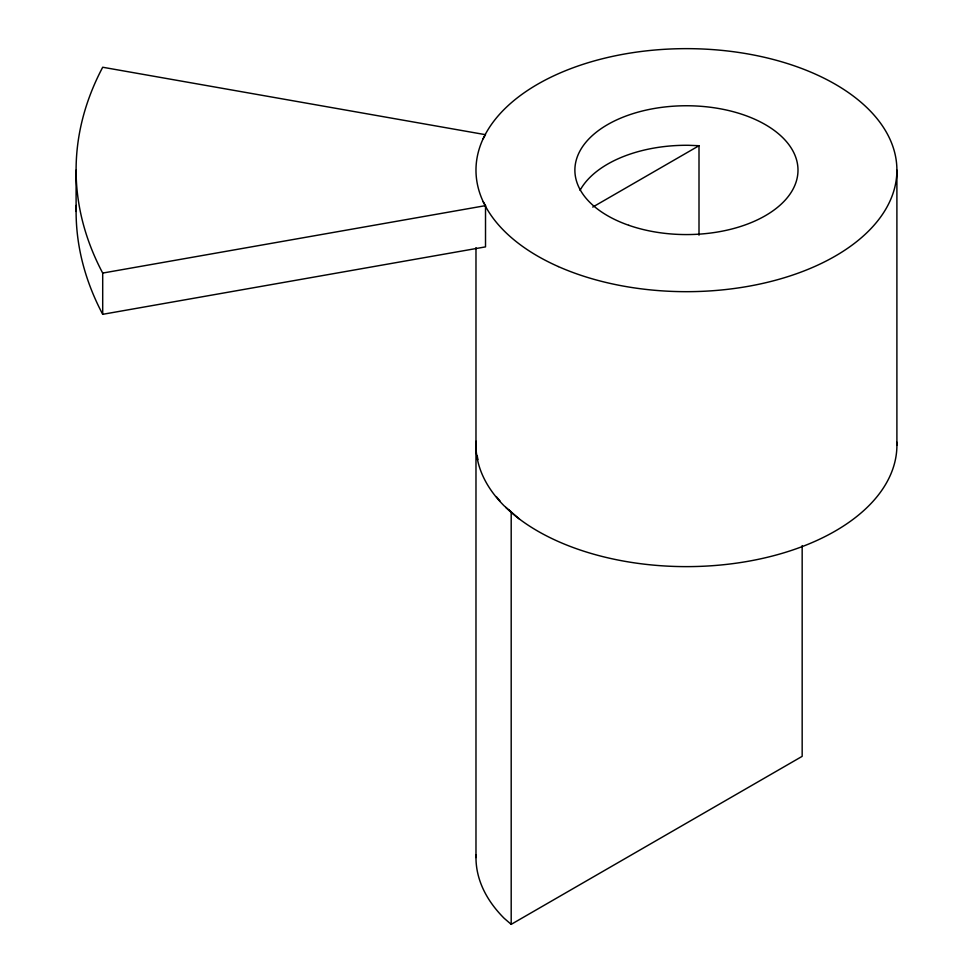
<?xml version="1.0" encoding="UTF-8"?>
<svg xmlns="http://www.w3.org/2000/svg" width="973" height="973" viewBox="0 0 973 973"><rect width="100%" height="100%" fill="white"/><g stroke="black" fill="none" stroke-linecap="round" stroke-linejoin="round"><path stroke-width="1.46" d="M483.143 138.713L485.515 134.688L102.7 67.246A610.351 352.384 0 0 0 102.7 273.072L102.7 314.315L485.515 246.874L485.515 205.631L483.143 201.606M592.739 207.079L699.003 145.719L699.003 235.186M476.04 854.647A210.46 121.516 0 0 0 504.172 918.293L511.19 924.35L802.166 756.349L802.166 545.598M102.7 273.072L485.515 205.631M699.003 145.719L688.616 145.293A111.542 64.4 0 0 0 580.042 190.343M519.473 519.083L504.172 505.863A210.46 121.516 0 0 1 476.077 441.292M896.899 170.166L896.899 445.111M511.19 924.35L511.19 511.92A210.022 121.248 0 0 1 509.001 509.974M475.979 247.629L475.979 857.541M76.101 170.166L76.101 211.409M102.7 314.315A610.351 352.384 0 0 1 76.186 205.437M896.851 442.229A210.46 121.516 0 0 1 744.88 561.847A210.46 121.516 0 0 1 505.802 507.468M499.988 500.913A210.022 121.248 0 0 1 496.291 496.583M477.925 459.584A210.022 121.248 0 0 1 477.196 455.498M558.32 266.566A210.46 121.516 0 0 0 895.099 186.025A210.46 121.516 0 0 0 605.899 57.894A210.46 121.516 0 0 0 558.32 266.566M628.789 225.298A111.542 64.4 0 0 0 797.969 171.418A111.542 64.4 0 0 0 632.559 113.768A111.542 64.4 0 0 0 628.789 225.298"/></g></svg>
